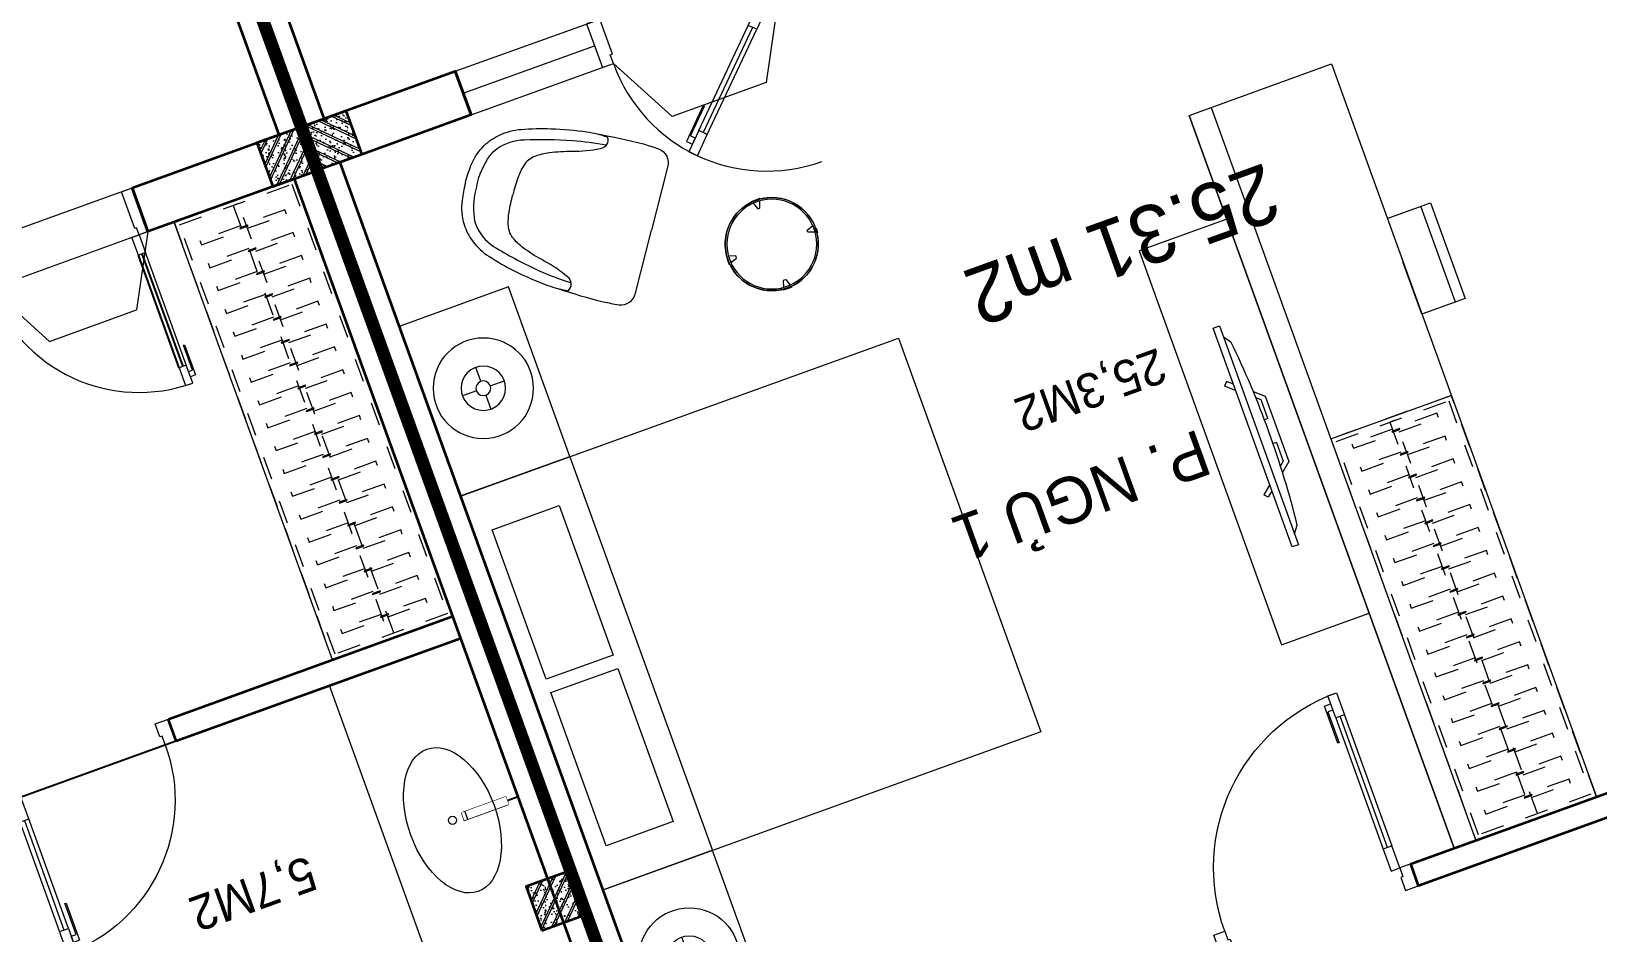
# Model space of a CAD drawing. Header units: metres. Extents: x 568336 to 569219, y 2065964 to 2066430.
# Drawn here: x 568613.11 to 568619.84, y 2066324.88 to 2066328.75 of the extents above; entities that cross this region are included whole.
import ezdxf
from ezdxf.xclip import XClip

# ---------------------------------------------------------------- set-up
doc = ezdxf.new("R2010")
doc.units = ezdxf.units.M
doc.header["$XCLIPFRAME"] = 0
for name, pattern in [('$AUDIT_BAD_LTYPE2', [0]), ('HIDDEN', [0.375, 0.25, -0.125]), ('HIDDEN2', [0.1875, 0.125, -0.0625]), ('X-5M-G-MB PHONGNGU$0$HIDDEN2', [0.1875, 0.125, -0.0625])]:
    doc.linetypes.add(name, pattern=pattern)
doc.layers.get('0').update_dxf_attribs({"linetype": 'CONTINUOUS'})
doc.layers.get('DEFPOINTS').update_dxf_attribs({"linetype": 'CONTINUOUS'})
for name, color, linetype, lineweight in [('-DIM', 9, 'CONTINUOUS', 13), ('-DOOR', 137, 'CONTINUOUS', 9), ('-FURNITURE', 46, 'CONTINUOUS', 9), ('-HATCH', 8, 'CONTINUOUS', 5), ('-LINE1', 7, 'CONTINUOUS', 18), ('-LINE2', 252, 'CONTINUOUS', 9), ('-STEEL1', 1, 'CONTINUOUS', 35), ('-WALL', 4, 'CONTINUOUS', 35), ('TEXT25', 2, 'CONTINUOUS', 13)]:
    doc.layers.add(name, color=color, linetype=linetype, lineweight=lineweight)
for name, color, linetype in [('APOLIC', 7, 'CONTINUOUS'), ('LoLK', 6, 'CONTINUOUS'), ('TIMDUONG', 1, 'CONTINUOUS')]:
    doc.layers.add(name, color=color, linetype=linetype)
doc.styles.add('SVN_AVO_thuong', font='')
doc.styles.add('T1', font='', dxfattribs={"height": 200})
doc.styles.get('SVN_AVO_thuong').set_extended_font_data('SVN-Avo')
doc.styles.get('T1').set_extended_font_data('VNgeometric Light')

# ---------------------------------------------------------------- blocks, each defined once
blk = doc.blocks.new('1800X2000')
at = {"layer": '-FURNITURE'}
blk.add_line((325497.3064970744, 17765.29446492715), (325497.3064973904, 19565.2944651944), dxfattribs=at)
for points in [[(323997.3057774993, 19565.2944651944), (325997.3064971831, 19565.2944651944), (325997.3064971831, 17765.29446484288), (323997.3057774993, 17765.29446484288)], [(325612.9490047574, 19390.79434491032), (325919.0064973457, 19390.79434491032), (325919.0064973457, 18691.29434485664), (325612.9490047574, 18691.29434485664)], [(325612.9490046239, 18629.79434491026), (325919.0064972151, 18629.79434491026), (325919.0064972151, 17946.79434485664), (325612.9490046239, 17946.79434485664)]]:
    blk.add_lwpolyline(points, close=True, dxfattribs=at)
blk = doc.blocks.new('*U152')
at = {"linetype": '$AUDIT_BAD_LTYPE2'}
for p, q in [((70, 100), (70, 699.9999999999982)), ((90, 699.9999999999982), (90, 100))]:
    blk.add_line(p, q, dxfattribs=at)
for points in [[(50, 699.9999999999982), (90, 699.9999999999982), (90, 799.9999999999982), (50, 799.9999999999982), (50, 699.9999999999982)], [(50, 702.9059272893337), (50, 100)], [(50, 100), (90, 100), (90, 0), (50, 0), (50, 100)]]:
    blk.add_lwpolyline(points)
for points in [[(118.2698876160139, 594.5156181119073), (118.2698876160139, 764.1349438079906), (90, 764.1349438079906), (90, 735.8650561920058), (112.6159100928053, 735.8650561920058), (112.6159100928053, 594.5156181119073)], [(0, 0), (50, 0), (50, -40), (60, -40), (60, -99.99999999999272), (0, -99.99999999999272)], [(899.9999999999982, 1.3252863207713e-28), (849.9999999999982, 1.3252863207713e-28), (849.9999999999982, -40.00000000000001), (839.9999999999982, -40.00000000000001), (839.9999999999982, -99.99999999999272), (899.9999999999982, -99.99999999999272)]]:
    blk.add_lwpolyline(points, close=True)
at = {"linetype": '$AUDIT_BAD_LTYPE2', "ltscale": 0.3}
blk.add_arc((50, 0), 799.9999999999982, 0, 90, dxfattribs=at)
blk = doc.blocks.new('XR.MB.LM123$0$tvi 1')
blk.add_lwpolyline([(28.54445810673496, -2.291926648467779e-10), (28.54445810673496, -999.9999999999964), (-7.275957614183426e-12, -1000), (0, 0)], close=True)
for points in [[(28.54445810680045, -50.31958968611434), (52.37372755713295, -80.86315460130209)], [(-24.09820395050338, -235.5599978379832), (-39.09879504836863, -251.7939635238108)], [(0, -284.7849796677438), (-39.09879504836863, -251.7939635238108)], [(0, -255.9952397129928), (-24.09820395050338, -235.5599978379832)], [(69.66229681991535, -315.0836646851385), (111.1934016081432, -350.2927865858655), (111.193401608034, -649.712917566063), (69.68611289083492, -684.9110379843005)], [(89.09002233762294, -445.7449799550195), (89.09002233762294, -359.9578938602899), (70.91298945683957, -344.6203678706661)], [(89.09002233762294, -445.7449799550195), (73.49991829216015, -445.7449799550232)], [(89.09002233768115, -554.2550200447404), (89.09002233773936, -640.0421061392371), (70.91298945678864, -655.3796321293303)], [(89.09002233768115, -554.2550200447404), (73.49991829216015, -554.2550200447404)], [(0, -715.2150203320198), (-39.09879504836863, -748.2060364759491)], [(-24.09820395050338, -764.4400021620095), (-39.09879504836863, -748.2060364759491)], [(0, -744.004760287), (-24.09820395050338, -764.4400021620095)], [(28.54445810674224, -949.680410313882), (52.37372755713295, -919.1368453984578)]]:
    blk.add_lwpolyline(points)
blk.add_arc((-4025.16618952866, -499.9999999999964), 4099.025185406737, 354.1310878512652, 5.868912148527433)
blk = doc.blocks.new('12PLMP12')
at = {"color": 0, "linetype": 'ByBlock'}
for p, q in [((0, 1.25), (0, 3.75)), ((-1.25, 0), (-3.75, 0)), ((1.25, 0), (3.75, 0)), ((0, -1.25), (0, -3.75))]:
    blk.add_line(p, q, dxfattribs=at)
for radius in [8.5, 3.75, 1.25]:
    blk.add_circle((0, 0), radius, dxfattribs=at)
blk = doc.blocks.new('A$C7D524948')
at = {"layer": '-FURNITURE'}
for points in [[(-1.862645149230957e-09, 824.9500000011176, 0.02374928999430728), (-77.15000000130385, 820, 0.1110396266945436), (-175.0999999996275, 786.1500000022352, 0.08516816991690027), (-234.9500000011176, 733.25, 0.08855014736123698), (-281.5499999988824, 649.3499999996275, 0.02790636319614463), (-315.9500000011176, 525.5999999996275, 0.02834164487538841), (-340.4000000022352, 372.8000000007451, 0.04711987010175965), (-341.0999999996275, 283.4000000003725, 0.5135274654112972), (-284.5500000007451, 299.9500000011176, 0.05957759956988055), (-242.5500000026077, 413.6500000003725, -0.03446512451505389), (-213.1500000003725, 507.4499999992549, -0.05927668371543007), (-182.7500000009313, 564.2999999988824, -0.1661460996977688), (-133.4500000011176, 600.4000000003725, -0.0525641271264061), (-75.80000000074506, 611.9500000011176, -0.02855401869774651), (-1.862645149230957e-09, 614.6500000003725, -3.543335205159532)], [(-1.862645149230957e-09, 824.9500000011176, -0.02374928999430728), (77.14999999850988, 820.0000000018626, -0.1110396266945436), (175.0999999986961, 786.1500000003725, -0.08516816991690027), (234.9499999992549, 733.25, -0.08855014736123698), (281.5499999988824, 649.3499999996275, -0.02790636319614463), (315.9500000011176, 525.5999999996275, -0.02834164487538841), (340.3999999985099, 372.8000000007451, -0.04711987010175965), (341.0999999996275, 283.4000000022352, -0.5135274654112972), (284.5500000007451, 299.9499999992549, -0.05957759956988055), (242.5499999988824, 413.6499999985099, 0.03446512451505389), (213.1499999994412, 507.4500000011176, 0.05927668371543007), (182.75, 564.3000000007451, 0.1661460996977688), (133.4499999983236, 600.4000000003725, 0.0525641271264061), (75.79999999888241, 611.9499999992549, 0.02855401869774651), (-1.862645149230957e-09, 614.6500000003725, 3.543335205159532)], [(-0.5500000007450581, 774.1500000003725, 0.1055837687742558), (-137.8000000007451, 751.3000000007451, 0.08397584501256396), (-176, 728.25, 0.1493020227225411), (-241.2000000011176, 626.1999999992549, 0.02490854660583826), (-289.25, 424.1500000003725, 0.02643887537121914), (-306.5679914960638, 278.4068524483591, -0.8863330528017872)], [(-0.5500000007450581, 774.1500000003725, -0.1055837687742558), (136.6999999992549, 751.3000000007451, -0.08397584501256396), (174.8999999985099, 728.2500000018626, -0.1493020227225411), (240.0999999986961, 626.1999999992549, -0.02490854660583826), (288.1499999975786, 424.1500000003725, -0.02643887537121914), (305.467991495505, 278.4068524483591, 0.8863330528017872)], [(-342.8562581948936, 328.1164919566363, 0.02267140514630937), (-350.039135296829, 124.5, 0.01212164544072816), (-345.6391352973878, 57.0500000026077, 0.4055082152921144), (-279.3891352973878, 0), (0, 0)], [(342.8562581939623, 328.1164919547737, -0.02267140514630937), (350.0391352958977, 124.5, -0.01212164544072816), (345.6391352955252, 57.05000000074506, -0.4055082152921144), (279.3891352964565, 0), (0, 0)]]:
    blk.add_lwpolyline(points, format="xyb", dxfattribs=at)
blk = doc.blocks.new('tbl1')
at = {"layer": '-FURNITURE'}
for points in [[(-19.7318235830171, 199.0618887953169), (-20.00000000081491, 202.1778609547764), (19.99999999918509, 202.1778609547764), (19.73182358138729, 199.0618887953169), (-8.149072527885437e-10, 200.1778609545727)], [(-202.1778609555913, -20), (-202.1778609555913, 20), (-199.0618887961609, 19.7318235822022), (-200.1778609553294, 9.313225746154785e-10), (-199.0618887961609, -19.73182358033955)], [(202.1778609539615, -20), (199.0618887945311, -19.73182358033955), (200.1778609537287, 9.313225746154785e-10), (200.2090254699579, 19.83055200098897), (202.1778609539615, 20)], [(19.99999999918509, -202.1778609547764), (-20.00000000081491, -202.1778609547764), (-19.7318235830171, -199.061888795346), (-8.149072527885437e-10, -200.1778609546018), (19.73182358138729, -199.061888795346)]]:
    blk.add_hatch(color=256, dxfattribs=at).paths.add_polyline_path(points, flags=0)
at = {"layer": '-FURNITURE', "flags": 128}
for points in [[(-19.7318235830171, 199.061888795346), (-20.00000000081491, 202.1778609547764), (-8.149072527885437e-10, 202.1778609547764), (19.99999999918509, 202.1778609547764), (19.73182358138729, 199.061888795346)], [(-202.1778609555913, 0), (-202.1778609555913, 20), (-199.0618887961609, 19.7318235822022)], [(202.1778609539615, 0), (202.1778609539615, 20), (199.0618887945311, 19.7318235822022)], [(-19.7318235830171, -199.061888795346), (-20.00000000081491, -202.1778609547764), (-8.149072527885437e-10, -202.1778609547764), (19.99999999918509, -202.1778609547764), (19.73182358138729, -199.061888795346)]]:
    blk.add_lwpolyline(points, dxfattribs=at)
for points in [[(14.99999999918509, 193), (-15.00000000081491, 193), (-5.000000000814907, 163), (-8.149072527885437e-10, 163), (4.999999999185093, 163)], [(-193.0000000008149, -15), (-193.0000000008149, 15), (-163.0000000008149, 5), (-163.0000000008149, 0), (-163.0000000008149, -5)], [(192.9999999991851, -15), (192.9999999991851, 15), (162.9999999991851, 5), (162.9999999991851, 0), (162.9999999991851, -5)], [(14.99999999918509, -193), (-15.00000000081491, -193), (-5.000000000814907, -163), (-8.149072527885437e-10, -163), (4.999999999185093, -163)]]:
    blk.add_lwpolyline(points, close=True, dxfattribs=at)
at = {"layer": '-FURNITURE'}
for radius in [200.0000000000002, 193.0000000000002]:
    blk.add_circle((-8.149072527885437e-10, 0), radius, dxfattribs=at)
for radius, start, end in [(199.9999999999999, 90, 270), (199.9999999999998, 270, 90)]:
    blk.add_arc((0, 0), radius, start, end, dxfattribs=at)
blk = doc.blocks.new('X-5M-G-MB PHONGNGU$0$A$C25DB0C3F')
at = {"elevation": -1.640194e-10}
for points in [[(197.042397281708, 437.8598038521595), (197.0369402521756, -4.041241481900215e-06), (2.670008689165115e-05, 0.002451622160151601), (0.005483729648403823, 437.8622595155612)], [(0.005483729648403823, 437.8622595155612), (197.0369402521756, 437.8622595153283), (197.0369402521756, -4.041241481900215e-06), (0.005483729648403823, -4.041226929984987e-06)]]:
    blk.add_lwpolyline(points, close=True, dxfattribs=at)
at = {"elevation": -1.640194e-10, "flags": 128}
blk.add_lwpolyline([(43.79146451898851, 437.8617138124537), (43.78600748942699, 0.001905919052660465)], dxfattribs=at)
blk = doc.blocks.new('*U244')
at = {"linetype": 'X-5M-G-MB PHONGNGU$0$HIDDEN2'}
for points in [[(0, 600.0000000004657), (0, 0), (2001.451470391192, -7.071173078409485e-10), (2001.451470391192, 599.9999999997585)], [(1981.451470391192, 579.9996613716852), (1981.451470391192, 19.99966137168533), (20, 20.00000000046566), (20, 580.0000000004657)], [(1981.451470391192, 286.6991212947674), (1981.451470391192, 313.0991212946742), (20, 313.0991212953813), (19.99999859370291, 286.6991212952417)], [(113.7817614636733, 319.1750910408318), (109.4317788550979, 319.1750910408318), (109.4317788550979, 280.441767644881), (113.7817614636733, 280.441767644881)], [(227.7817614636733, 319.1750910407849), (223.4317788550979, 319.1750910407849), (223.4317788550979, 280.4417676448341), (227.7817614636733, 280.4417676448341)], [(341.7817614636733, 319.175091040738), (337.4317788550979, 319.175091040738), (337.4317788550979, 280.4417676447872), (341.7817614636733, 280.4417676447872)], [(455.7817614636733, 319.1750910406911), (451.4317788550979, 319.1750910406911), (451.4317788550979, 280.4417676447403), (455.7817614636733, 280.4417676447403)], [(569.7817614636733, 319.1750910406442), (565.431778855098, 319.1750910406442), (565.431778855098, 280.4417676446934), (569.7817614636733, 280.4417676446934)], [(683.7817614636733, 319.1750910405973), (679.431778855098, 319.1750910405973), (679.431778855098, 280.4417676446465), (683.7817614636733, 280.4417676446465)], [(797.7817614636733, 319.1750910405504), (793.431778855098, 319.1750910405504), (793.431778855098, 280.4417676445996), (797.7817614636733, 280.4417676445996)], [(911.7817614636733, 319.1750910405035), (907.431778855098, 319.1750910405035), (907.431778855098, 280.4417676445527), (911.7817614636733, 280.4417676445527)], [(1025.781761463673, 319.1750910404566), (1021.431778855098, 319.1750910404566), (1021.431778855098, 280.4417676445057), (1025.781761463673, 280.4417676445057)], [(1139.781761463673, 319.1750910404097), (1135.431778855098, 319.1750910404097), (1135.431778855098, 280.4417676444588), (1139.781761463673, 280.4417676444588)], [(1253.781761463673, 319.1750910403628), (1249.431778855098, 319.1750910403628), (1249.431778855098, 280.4417676444119), (1253.781761463673, 280.4417676444119)], [(1367.781761463673, 319.1750910403159), (1363.431778855098, 319.1750910403159), (1363.431778855098, 280.441767644365), (1367.781761463673, 280.441767644365)], [(1481.781761463673, 319.175091040269), (1477.431778855098, 319.175091040269), (1477.431778855098, 280.4417676443181), (1481.781761463673, 280.4417676443181)], [(1595.781761463673, 319.175091040222), (1591.431778855098, 319.175091040222), (1591.431778855098, 280.4417676442712), (1595.781761463673, 280.4417676442712)], [(1709.781761463673, 319.1750910401751), (1705.431778855098, 319.1750910401751), (1705.431778855098, 280.4417676442243), (1709.781761463673, 280.4417676442243)], [(1823.781761463673, 319.1750910401282), (1819.431778855098, 319.1750910401282), (1819.431778855098, 280.4417676441774), (1823.781761463673, 280.4417676441774)], [(1937.781761463673, 319.1750910400813), (1933.431778855098, 319.1750910400813), (1933.431778855098, 280.4417676441305), (1937.781761463673, 280.4417676441305)]]:
    blk.add_lwpolyline(points, close=True, dxfattribs=at)
for points in [[(122.2409142897814, 313.1103512093413), (122.2409142897814, 515.2497102723445), (100.1765458012815, 515.2497102723445), (100.1765458012815, 313.1103512093413)], [(236.2409142897814, 313.1103512092944), (236.2409142897814, 515.2497102722975), (214.1765458012815, 515.2497102722975), (214.1765458012815, 313.1103512092944)], [(350.2409142897814, 313.1103512092475), (350.2409142897814, 515.2497102722507), (328.1765458012815, 515.2497102722507), (328.1765458012815, 313.1103512092475)], [(464.2409142897814, 313.1103512092006), (464.2409142897814, 515.2497102722037), (442.1765458012815, 515.2497102722037), (442.1765458012815, 313.1103512092006)], [(578.2409142897814, 313.1103512091537), (578.2409142897814, 515.2497102721569), (556.1765458012815, 515.2497102721569), (556.1765458012815, 313.1103512091537)], [(692.2409142897814, 313.1103512091068), (692.2409142897814, 515.24971027211), (670.1765458012815, 515.24971027211), (670.1765458012815, 313.1103512091068)], [(806.2409142897814, 313.1103512090599), (806.2409142897814, 515.249710272063), (784.1765458012815, 515.249710272063), (784.1765458012815, 313.1103512090599)], [(920.2409142897814, 313.110351209013), (920.2409142897814, 515.2497102720162), (898.1765458012815, 515.2497102720162), (898.1765458012815, 313.110351209013)], [(1034.240914289781, 313.1103512089661), (1034.240914289781, 515.2497102719692), (1012.176545801281, 515.2497102719692), (1012.176545801281, 313.1103512089661)], [(1148.240914289781, 313.1103512089192), (1148.240914289781, 515.2497102719224), (1126.176545801281, 515.2497102719224), (1126.176545801281, 313.1103512089192)], [(1262.240914289781, 313.1103512088723), (1262.240914289781, 515.2497102718754), (1240.176545801281, 515.2497102718754), (1240.176545801281, 313.1103512088723)], [(1376.240914289781, 313.1103512088254), (1376.240914289781, 515.2497102718285), (1354.176545801281, 515.2497102718285), (1354.176545801281, 313.1103512088254)], [(1490.240914289781, 313.1103512087785), (1490.240914289781, 515.2497102717816), (1468.176545801281, 515.2497102717816), (1468.176545801281, 313.1103512087785)], [(1604.240914289781, 313.1103512087315), (1604.240914289781, 515.2497102717347), (1582.176545801281, 515.2497102717347), (1582.176545801281, 313.1103512087315)], [(1718.240914289781, 313.1103512086846), (1718.240914289781, 515.2497102716878), (1696.176545801281, 515.2497102716878), (1696.176545801281, 313.1103512086846)], [(1832.240914289781, 313.1103512086377), (1832.240914289781, 515.2497102716409), (1810.176545801281, 515.2497102716409), (1810.176545801281, 313.1103512086377)], [(1946.240914289781, 313.1103512085908), (1946.240914289781, 515.2497102715939), (1924.176545801281, 515.2497102715939), (1924.176545801281, 313.1103512085908)], [(100.1765458012815, 286.7103512094345), (100.1765458012815, 92.0852110228024), (122.2409142897814, 92.0852110228024), (122.2409142897814, 286.7103512094345)], [(214.1765458012815, 286.7103512093876), (214.1765458012815, 92.08521102275549), (236.2409142897814, 92.08521102275549), (236.2409142897814, 286.7103512093876)], [(328.1765458012815, 286.7103512093407), (328.1765458012815, 92.08521102270858), (350.2409142897814, 92.08521102270858), (350.2409142897814, 286.7103512093407)], [(442.1765458012815, 286.7103512092938), (442.1765458012815, 92.08521102266168), (464.2409142897814, 92.08521102266168), (464.2409142897814, 286.7103512092938)], [(556.1765458012815, 286.7103512092469), (556.1765458012815, 92.08521102261477), (578.2409142897814, 92.08521102261477), (578.2409142897814, 286.7103512092469)], [(670.1765458012815, 286.7103512092), (670.1765458012815, 92.08521102256786), (692.2409142897814, 92.08521102256786), (692.2409142897814, 286.7103512092)], [(784.1765458012815, 286.7103512091531), (784.1765458012815, 92.08521102252095), (806.2409142897814, 92.08521102252095), (806.2409142897814, 286.7103512091531)], [(898.1765458012815, 286.7103512091062), (898.1765458012815, 92.08521102247404), (920.2409142897814, 92.08521102247404), (920.2409142897814, 286.7103512091062)], [(1012.176545801281, 286.7103512090592), (1012.176545801281, 92.08521102242715), (1034.240914289781, 92.08521102242715), (1034.240914289781, 286.7103512090592)], [(1126.176545801281, 286.7103512090123), (1126.176545801281, 92.08521102238024), (1148.240914289781, 92.08521102238024), (1148.240914289781, 286.7103512090123)], [(1240.176545801281, 286.7103512089654), (1240.176545801281, 92.08521102233333), (1262.240914289781, 92.08521102233333), (1262.240914289781, 286.7103512089654)], [(1354.176545801281, 286.7103512089186), (1354.176545801281, 92.08521102228642), (1376.240914289781, 92.08521102228642), (1376.240914289781, 286.7103512089186)], [(1468.176545801281, 286.7103512088717), (1468.176545801281, 92.0852110222395), (1490.240914289781, 92.0852110222395), (1490.240914289781, 286.7103512088717)], [(1582.176545801281, 286.7103512088247), (1582.176545801281, 92.0852110221926), (1604.240914289781, 92.0852110221926), (1604.240914289781, 286.7103512088247)], [(1696.176545801281, 286.7103512087778), (1696.176545801281, 92.0852110221457), (1718.240914289781, 92.0852110221457), (1718.240914289781, 286.7103512087778)], [(1810.176545801281, 286.7103512087309), (1810.176545801281, 92.08521102209879), (1832.240914289781, 92.08521102209879), (1832.240914289781, 286.7103512087309)], [(1924.176545801281, 286.710351208684), (1924.176545801281, 92.08521102205188), (1946.240914289781, 92.08521102205188), (1946.240914289781, 286.710351208684)]]:
    blk.add_lwpolyline(points, dxfattribs=at)
blk = doc.blocks.new('*U151')
at = {"linetype": '$AUDIT_BAD_LTYPE2'}
for p, q in [((134.8528137423857, 56.56854249492379), (488.4062043356582, 410.1219330881962)), ((502.5483399593892, 395.9797974644653), (148.9949493661167, 42.42640687119284))]:
    blk.add_line(p, q, dxfattribs=at)
for points in [[(474.2640687119273, 424.2640687119272), (502.5483399593892, 395.9797974644653), (573.2590180780439, 466.69047558312), (544.974746830582, 494.9747468305819), (474.2640687119273, 424.2640687119272)], [(476.3188696038515, 426.3188696038514), (120.7106781186548, 70.71067811865474)], [(120.7106781186548, 70.71067811865474), (148.9949493661167, 42.42640687119284), (78.2842712474619, -28.2842712474619), (50, 0), (120.7106781186548, 70.71067811865474)]]:
    blk.add_lwpolyline(points)
for points in [[(447.9494474537137, 301.4012464854598), (567.8884228737038, 421.3402219054498), (547.8985936370387, 441.3300511421148), (527.9087644003944, 421.3402219054705), (543.9006277897223, 405.3483585161426), (443.9514816063765, 305.3992123327969)], [(0, 0), (50, 0), (50, -40), (60, -40), (60, -199.3588634537518), (0, -199.3588634537518)], [(799.9999999999982, 7.105427357601134e-15), (749.9999999999982, 7.105427357601134e-15), (749.9999999999982, -40), (739.9999999999982, -40), (739.9999999999982, -199.3588634537518), (799.9999999999982, -199.3588634537518)]]:
    blk.add_lwpolyline(points, close=True)
at = {"linetype": '$AUDIT_BAD_LTYPE2', "ltscale": 0.3}
blk.add_arc((50, 0), 699.9999999999982, 0, 90, dxfattribs=at)
blk = doc.blocks.new('18x35')
at = {"layer": '-HATCH'}
h = blk.add_hatch(dxfattribs=at)
h.set_pattern_fill('CHAU-01', color=256, scale=10, angle=-1.272221872585407e-14, pattern_type=2)
h.set_pattern_definition([(49.99999999999999, (0, 0), (71.72601826007535, -6.275213498259527), [7.5, -82.5]), (355, (0, 0), (-13.87513336129999, 75.21921337000119), [6, -66]), (100.4514, (5.977167999997619, -0.5229339999999638), (57.85093817140217, 68.94395420609534), [6.374019000000001, -70.1142112]), (46.18419999999998, (0, 20), (106.7241048625644, -16.55190143290183), [11.25, -123.75]), (96.63559999999998, (8.89367449999554, 18.62066930000003), (93.46627055487036, 97.41178709004416), [9.561028799999994, -105.1713]), (351.1842, (0, 20), (93.46619451336275, 97.41186009253245), [9, -99]), (20.99999999999998, (10, 15), (59.69070521184616, -40.2618890665339), [7.5, -82.5]), (326.0000000000001, (10, 15), (24.33153319215819, 72.5150045046853), [6, -66]), (71.45139999999999, (14.97422329999972, 11.64483940000002), (84.022262858149, 32.25304967099522), [6.374019000000001, -70.1142112]), (37.49999999999998, (0, 0), (1.215985531729074, 33.28938538313115), [0, -65.19999999999999, 0, -67, 0, -66.25]), (7.499999999999987, (0, 0), (26.30695374421487, 39.44117118823602), [0, -38.2, 0, -63.7, 0, -25.25]), (327.5, (-22.30000000000291, 0), (53.3822436172409, -2.255487173437988), [0, -25, 0, -78, 0, -103.5]), (317.5, (-32.30000000000291, 0), (58.31861693423862, 10.01049823323176), [0, -32.5, 0, -51.8, 0, -73.5]), (44.99999999999999, (0, 0), (-30.05203820042826, 30.05203820042828), []), (44.99999999999999, (0, 12.25), (-30.05203820042826, 30.05203820042828), [])])
h.paths.add_polyline_path([(96508.03118051568, 47993.04977023201), (96508.03118051568, 47793.04977023201), (96708.03118051568, 47793.04977023201), (96708.03118051568, 47993.04977023201)])
at = {"layer": '-STEEL1'}
blk.add_lwpolyline([(96508.03118051568, 47793.04977023201), (96708.03118051568, 47793.04977023201), (96708.03118051568, 47993.04977023201), (96508.03118051568, 47993.04977023201)], close=True, dxfattribs=at)
blk = doc.blocks.new('M2-T2.3')
at = {"layer": '-DOOR'}
for p, q in [((568614.930470457, 2066328.578642457), (568616.247170908, 2066329.054352371)), ((568614.964566564, 2066328.484269062), (568615.528866758, 2066328.68814474)), ((568614.9984290163, 2066328.390542392), (568615.5941754438, 2066328.605779259))]:
    blk.add_line(p, q, dxfattribs=at)
at = {"layer": '-FURNITURE'}
for p, q in [((568618.0834230692, 2066328.388810374), (568619.2216241352, 2066325.238424363)), ((568618.1774731015, 2066328.422789654), (568619.3156741674, 2066325.272403642)), ((568618.6922686099, 2066326.997905583), (568619.2095437872, 2066327.18479162))]:
    blk.add_line(p, q, dxfattribs=at)
blk.add_lwpolyline([(568619.7859243285, 2066325.44230004), (568619.2216241352, 2066325.238424363), (568618.0834230692, 2066328.388810374), (568618.6947482788, 2066328.609675691), (568619.8329493447, 2066325.45928968)], dxfattribs=at)
for points in [[(568618.2447952747, 2066327.94215402), (568617.8685951459, 2066327.806236902), (568618.4802221772, 2066326.113336322), (568618.8564223062, 2066326.24925344)], [(568614.9526507918, 2066326.752737122), (568615.4229026276, 2066326.922634124), (568615.1595065615, 2066327.651678673), (568614.6892547256, 2066327.481781671)], [(568615.5642778234, 2066325.059836541), (568616.0345296593, 2066325.229733544), (568616.2979257256, 2066324.500688995), (568615.8276738897, 2066324.330791993)]]:
    blk.add_lwpolyline(points, close=True, dxfattribs=at)
at = {"layer": '-LINE1'}
blk.add_lwpolyline([(568616.9058785207, 2066329.292311725), (568616.4301686074, 2066330.609012176), (568613.7967677049, 2066329.657592349), (568614.2724776183, 2066328.340891898)], dxfattribs=at)
at = {"layer": '-LINE2', "linetype": 'HIDDEN2', "ltscale": 10}
for p, q in [((568616.3151860292, 2066328.866565385), (568616.2662782021, 2066328.529916348)), ((568615.6097114222, 2066328.611526185), (568615.8624949266, 2066328.383875028)), ((568616.2662782021, 2066328.529916348), (568615.8624949266, 2066328.383875028))]:
    blk.add_line(p, q, dxfattribs=at)
at = {"layer": '-WALL'}
for p, q in [((568613.7967677049, 2066329.657592349), (568614.2724776183, 2066328.340891898)), ((568613.9247970167, 2066329.597521597), (568614.3665276505, 2066328.374871178)), ((568614.9984290163, 2066328.390542392), (568614.930470457, 2066328.578642457)), ((568623.2052719758, 2066326.571347707), (568619.0694645902, 2066325.077124347)), ((568619.0354853107, 2066325.171174379), (568621.3390514443, 2066326.0034284)), ((568619.0694645902, 2066325.077124347), (568619.0354853107, 2066325.171174379))]:
    blk.add_line(p, q, dxfattribs=at)
blk.add_lwpolyline([(568618.2230143, 2066324.771310831), (568617.9380208413, 2066324.668345715), (568617.97370126, 2066324.569588087), (568617.8796513614, 2066324.535608856), (568617.8796513614, 2066324.535608856), (568617.8796513614, 2066324.535608856), (568617.843970809, 2066324.634366436), (568615.9634991791, 2066323.954971973), (568616.801027911, 2066321.636976821), (568616.7065526927, 2066321.602843926), (568614.272128132, 2066328.340765632), (568614.9304783577, 2066328.578620589), (568614.9984369167, 2066328.390520525), (568614.4345157251, 2066328.186781777), (568615.8954588454, 2066324.143270052)], dxfattribs=at)
at = {"layer": 'DEFPOINTS', "color": 2}
blk.add_lwpolyline([(568619.3693891164, 2066314.233423704), (568626.8931985081, 2066316.951618758), (568624.9908854974, 2066322.219118362), (568625.9307185218, 2066322.55867007), (568624.0618581475, 2066327.731421842), (568623.1217701851, 2066327.391579651), (568622.4494778165, 2066329.252393647), (568619.946829361, 2066330.391010605), (568616.9058183911, 2066329.292478155), (568616.4301686074, 2066330.609012176), (568613.7967677049, 2066329.657592349), (568619.3693891164, 2066314.233423704)], dxfattribs=at)
at = {"layer": 'TIMDUONG', "color": 1, "linetype": 'HIDDEN', "ltscale": 10, "const_width": 0.05}
blk.add_lwpolyline([(568620.0488922388, 2066312.352253265), (568630.3931415004, 2066316.093443879), (568625.5060207883, 2066329.605548699), (568619.103505675, 2066332.606848455), (568613.4612190011, 2066330.566113026)], close=True, dxfattribs=at)
at = {"layer": '-DIM', "xscale": 0.0009999999999999998, "yscale": 0.0009999999999999998, "zscale": 0.0009999999999999998, "rotation": 199.8644862433099}
blk.add_blockref('1800X2000', (568915.5167052284, 2066454.232538943), dxfattribs=at)
at = {"layer": '-DOOR', "yscale": 0.0009999999999999998}
for name, p, xscale, zscale, rotation in [('*U151', (568616.3151427242, 2066328.866215615), 0.0009999999999999998, 0.0009999999999999998, 199.8644862433099), ('*U152', (568619.0354853107, 2066325.171174379), -0.0009999999999999998, 0.001, 19.86448624330994)]:
    blk.add_blockref(name, p, dxfattribs=dict(at, xscale=xscale, zscale=zscale, rotation=rotation))
at = {"layer": '-FURNITURE'}
for name, p, xscale, yscale, zscale, rotation in [('A$C7D524948', (568615.7736313547, 2066327.895917777), -0.001, 0.0009999999999999996, 0.001, 75.74233080076817), ('12PLMP12', (568615.0511940264, 2066327.215730569), -0.02540000000083849, 0.02540000000083849, 0.02540000000083849, 109.864250521919)]:
    blk.add_blockref(name, p, dxfattribs=dict(at, xscale=xscale, yscale=yscale, zscale=zscale, rotation=rotation))
ref = blk.add_blockref('X-5M-G-MB PHONGNGU$0$A$C25DB0C3F', (568619.1198106586, 2066328.013034539), dxfattribs=dict(at, xscale=0.0009999999999999998, yscale=0.0009999999999999998, zscale=0.0009999999999999998, rotation=199.8644862433099))
XClip(ref).set_block_clipping_path([(197.0320948427252, -189.69907732778665), (-190.03777990321396, -189.6942532908215), (-190.0281752392475, 580.9623758470989), (197.04169950669166, 580.9575518101337)])
at = {"layer": '-FURNITURE', "extrusion": (0, 0, -1)}
for name, p, xscale, yscale, zscale, rotation in [('XR.MB.LM123$0$tvi 1', (-568618.186458678, 2066327.47411166), -0.001, 0.0009999999999999996, 0.001, 340.1394391731789), ('*U244', (-568619.8329493447, 2066325.45928968), -0.0009166666666659733, 0.0009166666666659735, -0.0009166666666659733, 250.1357494507705), ('12PLMP12', (-568615.9359881005, 2066324.766740703), -0.02540000000037255, 0.02540000000037255, -0.02540000000037255, 250.1357494507705)]:
    blk.add_blockref(name, p, dxfattribs=dict(at, xscale=xscale, yscale=yscale, zscale=zscale, rotation=rotation))
at = {"layer": '-STEEL1', "xscale": -0.0009999999999999987, "yscale": 0.0009999999999999996, "zscale": 0.001, "rotation": 199.8642505492295}
blk.add_blockref('18x35', (568507.2669636828, 2066340.497476952), dxfattribs=at)
at = {"layer": '-WALL', "xscale": -0.0009999999999999987, "yscale": 0.0009999999999999996, "zscale": 0.001, "rotation": 199.8642505492295}
blk.add_blockref('tbl1', (568616.290359488, 2066327.835404531), dxfattribs=at)
at = {"layer": 'DEFPOINTS', "color": 2}
blk.add_text('25.31 m2', height=0.25, rotation=199.8642505565057, dxfattribs=at).set_placement((568618.4096839252, 2066328.186787485))
at = {"layer": 'TEXT25'}
for s, height, style, p in [('25,3M2', 0.15, 'T1', (568617.9497023064, 2066327.390785857)), ('P. NGỦ 1', 0.2, 'SVN_AVO_thuong', (568618.1249495595, 2066327.041684071))]:
    blk.add_text(s, height=height, rotation=199.8642505565057, dxfattribs=dict(at, style=style)).set_placement(p)
blk = doc.blocks.new('*U18')
at = {"linetype": '$AUDIT_BAD_LTYPE2'}
for p, q in [((70, 100), (69.99999999999999, 599.9999999999982)), ((89.99999999999999, 599.9999999999982), (90, 100))]:
    blk.add_line(p, q, dxfattribs=at)
for points in [[(49.99999999999999, 599.9999999999982), (89.99999999999999, 599.9999999999982), (89.99999999999999, 699.9999999999982), (49.99999999999999, 699.9999999999982), (49.99999999999999, 599.9999999999982)], [(49.99999999999999, 602.9059272893337), (50, 100)], [(50, 100), (90, 100), (90, 0), (50, 0), (50, 100)]]:
    blk.add_lwpolyline(points)
for points in [[(118.2698876160139, 494.5156181119073), (118.2698876160139, 664.1349438079906), (89.99999999999999, 664.1349438079906), (89.99999999999999, 635.8650561920058), (112.6159100928053, 635.8650561920058), (112.6159100928053, 494.5156181119073)], [(0, 0), (50, 0), (50, -40), (60, -40), (60, -100.0001724930698), (0, -100.0001724930698)], [(799.9999999999982, 7.105427357601134e-15), (749.9999999999982, 7.105427357601134e-15), (749.9999999999982, -40), (739.9999999999982, -40), (739.9999999999982, -100.0001724930698), (799.9999999999982, -100.0001724930698)]]:
    blk.add_lwpolyline(points, close=True)
at = {"linetype": '$AUDIT_BAD_LTYPE2', "ltscale": 0.3}
blk.add_arc((50, 0), 699.9999999999982, 0, 90, dxfattribs=at)
blk = doc.blocks.new('Sink_Cicle')
blk.add_lwpolyline([(17.49999987077899, -50.00226151314564), (-17.49999987077899, -49.99773848685436), (-17.51615354442038, -252.2967581441626), (17.48384613892995, -252.3012811850058)], close=True)
blk.add_circle((0, -300), 17.5)
at = {"layer": 'DEFPOINTS'}
blk.add_line((0, -100), (0, 0), dxfattribs=at)
blk.add_wipeout([(17.499999870775355, -50.00226151314928), (-17.49999987078263, -49.99773848685436), (-17.516153544427652, -252.29675814416623), (17.48384613892631, -252.3012811850058)])
at = {"layer": '-FURNITURE', "linetype": 'Continuous'}
blk.add_ellipse((0, -300), major_axis=(-325, 0), ratio=0.5846153846153846, dxfattribs=at)
blk.add_line((-17.51421511289664, -237.2967582757119), (17.48578462866135, -237.3012813020032))
blk = doc.blocks.new('*U245')
for points in [[(50.00000000000001, 733.1181818176835), (90.00000000000003, 733.1181818176835), (90.00000000000003, 833.1181818176835), (50.00000000000001, 833.1181818176835), (50.00000000000001, 733.1181818176835)], [(1671.999999998998, 688.881818181314), (1631.999999998998, 688.881818181314), (1631.999999998998, 788.881818181314), (1671.999999998998, 788.881818181314), (1671.999999998998, 688.881818181314)], [(50.00000000000001, 736.0241091070191), (50, 100)], [(1671.999999998998, 691.7877454706495), (1671.999999998998, 100)], [(50, 100), (90, 100), (90, 0), (50, 0), (50, 100)], [(1671.999999998998, 100), (1631.999999998998, 100), (1631.999999998998, 0), (1671.999999998998, 0), (1671.999999998998, 100)]]:
    blk.add_lwpolyline(points)
at = {"ltscale": 0.3}
for points in [[(883.1181818176836, 0, 0.4142135623730951), (50, 833.1181818176835, 0.4142135623730951)], [(883.1181818176838, 0, -0.4142135623730951), (1671.999999998998, 788.8818181813142, -0.4142135623730951)]]:
    blk.add_lwpolyline(points, format="xyb", dxfattribs=at)
for points in [[(21.73011238398614, 627.6337999295927), (21.73011238398614, 797.2531256256759), (50.00000000000001, 797.2531256256759), (50.00000000000001, 768.9832380096911), (27.38408990719474, 768.9832380096911), (27.38408990719474, 627.6337999295927)], [(0, 0), (50, 0), (50, -40), (60, -40), (60, -245.9999999543969), (0, -245.9999999543969)], [(1721.999999998998, 0), (1671.999999998998, 0), (1671.999999998998, -40), (1661.999999998998, -40), (1661.999999998998, -245.9999999543969), (1721.999999998998, -245.9999999543969)]]:
    blk.add_lwpolyline(points, close=True)
at = {"layer": 'APOLIC', "linetype": '$AUDIT_BAD_LTYPE2'}
for p, q in [((70, 100), (70.00000000000003, 733.1181818176835)), ((90.00000000000003, 733.1181818176835), (90, 100)), ((1631.999999998998, 688.881818181314), (1631.999999998998, 100)), ((1651.999999998998, 100), (1651.999999998998, 688.881818181314))]:
    blk.add_line(p, q, dxfattribs=at)
blk = doc.blocks.new('*U189')
at = {"linetype": 'X-5M-G-MB PHONGNGU$0$HIDDEN2'}
for points in [[(0, 600.0000000004657), (0, 0), (2181.818181820297, -7.813323814654285e-10), (2181.818181820297, 599.9999999996843)], [(2161.818181820297, 579.999661371611), (2161.818181820297, 19.99966137161111), (20, 20.00000000046566), (20, 580.0000000004657)], [(2161.818181820297, 286.6991212946932), (2161.818181820297, 313.0991212946), (20, 313.0991212953813), (19.99999859370291, 286.6991212952417)], [(113.7817614636733, 319.1750910408318), (109.4317788550979, 319.1750910408318), (109.4317788550979, 280.441767644881), (113.7817614636733, 280.441767644881)], [(227.7817614636733, 319.1750910407849), (223.4317788550979, 319.1750910407849), (223.4317788550979, 280.4417676448341), (227.7817614636733, 280.4417676448341)], [(341.7817614636733, 319.175091040738), (337.4317788550979, 319.175091040738), (337.4317788550979, 280.4417676447872), (341.7817614636733, 280.4417676447872)], [(455.7817614636733, 319.1750910406911), (451.4317788550979, 319.1750910406911), (451.4317788550979, 280.4417676447403), (455.7817614636733, 280.4417676447403)], [(569.7817614636733, 319.1750910406442), (565.431778855098, 319.1750910406442), (565.431778855098, 280.4417676446934), (569.7817614636733, 280.4417676446934)], [(683.7817614636733, 319.1750910405973), (679.431778855098, 319.1750910405973), (679.431778855098, 280.4417676446465), (683.7817614636733, 280.4417676446465)], [(797.7817614636733, 319.1750910405504), (793.431778855098, 319.1750910405504), (793.431778855098, 280.4417676445996), (797.7817614636733, 280.4417676445996)], [(911.7817614636733, 319.1750910405035), (907.431778855098, 319.1750910405035), (907.431778855098, 280.4417676445527), (911.7817614636733, 280.4417676445527)], [(1025.781761463673, 319.1750910404566), (1021.431778855098, 319.1750910404566), (1021.431778855098, 280.4417676445057), (1025.781761463673, 280.4417676445057)], [(1139.781761463673, 319.1750910404097), (1135.431778855098, 319.1750910404097), (1135.431778855098, 280.4417676444588), (1139.781761463673, 280.4417676444588)], [(1253.781761463673, 319.1750910403628), (1249.431778855098, 319.1750910403628), (1249.431778855098, 280.4417676444119), (1253.781761463673, 280.4417676444119)], [(1367.781761463673, 319.1750910403159), (1363.431778855098, 319.1750910403159), (1363.431778855098, 280.441767644365), (1367.781761463673, 280.441767644365)], [(1481.781761463673, 319.175091040269), (1477.431778855098, 319.175091040269), (1477.431778855098, 280.4417676443181), (1481.781761463673, 280.4417676443181)], [(1595.781761463673, 319.175091040222), (1591.431778855098, 319.175091040222), (1591.431778855098, 280.4417676442712), (1595.781761463673, 280.4417676442712)], [(1709.781761463673, 319.1750910401751), (1705.431778855098, 319.1750910401751), (1705.431778855098, 280.4417676442243), (1709.781761463673, 280.4417676442243)], [(1823.781761463673, 319.1750910401282), (1819.431778855098, 319.1750910401282), (1819.431778855098, 280.4417676441774), (1823.781761463673, 280.4417676441774)], [(1937.781761463673, 319.1750910400813), (1933.431778855098, 319.1750910400813), (1933.431778855098, 280.4417676441305), (1937.781761463673, 280.4417676441305)], [(2051.781761463673, 319.1750910400344), (2047.431778855098, 319.1750910400344), (2047.431778855098, 280.4417676440836), (2051.781761463673, 280.4417676440836)]]:
    blk.add_lwpolyline(points, close=True, dxfattribs=at)
for points in [[(122.2409142897814, 313.1103512093413), (122.2409142897814, 515.2497102723445), (100.1765458012815, 515.2497102723445), (100.1765458012815, 313.1103512093413)], [(236.2409142897814, 313.1103512092944), (236.2409142897814, 515.2497102722975), (214.1765458012815, 515.2497102722975), (214.1765458012815, 313.1103512092944)], [(350.2409142897814, 313.1103512092475), (350.2409142897814, 515.2497102722507), (328.1765458012815, 515.2497102722507), (328.1765458012815, 313.1103512092475)], [(464.2409142897814, 313.1103512092006), (464.2409142897814, 515.2497102722037), (442.1765458012815, 515.2497102722037), (442.1765458012815, 313.1103512092006)], [(578.2409142897814, 313.1103512091537), (578.2409142897814, 515.2497102721569), (556.1765458012815, 515.2497102721569), (556.1765458012815, 313.1103512091537)], [(692.2409142897814, 313.1103512091068), (692.2409142897814, 515.24971027211), (670.1765458012815, 515.24971027211), (670.1765458012815, 313.1103512091068)], [(806.2409142897814, 313.1103512090599), (806.2409142897814, 515.249710272063), (784.1765458012815, 515.249710272063), (784.1765458012815, 313.1103512090599)], [(920.2409142897814, 313.110351209013), (920.2409142897814, 515.2497102720162), (898.1765458012815, 515.2497102720162), (898.1765458012815, 313.110351209013)], [(1034.240914289781, 313.1103512089661), (1034.240914289781, 515.2497102719692), (1012.176545801281, 515.2497102719692), (1012.176545801281, 313.1103512089661)], [(1148.240914289781, 313.1103512089192), (1148.240914289781, 515.2497102719224), (1126.176545801281, 515.2497102719224), (1126.176545801281, 313.1103512089192)], [(1262.240914289781, 313.1103512088723), (1262.240914289781, 515.2497102718754), (1240.176545801281, 515.2497102718754), (1240.176545801281, 313.1103512088723)], [(1376.240914289781, 313.1103512088254), (1376.240914289781, 515.2497102718285), (1354.176545801281, 515.2497102718285), (1354.176545801281, 313.1103512088254)], [(1490.240914289781, 313.1103512087785), (1490.240914289781, 515.2497102717816), (1468.176545801281, 515.2497102717816), (1468.176545801281, 313.1103512087785)], [(1604.240914289781, 313.1103512087315), (1604.240914289781, 515.2497102717347), (1582.176545801281, 515.2497102717347), (1582.176545801281, 313.1103512087315)], [(1718.240914289781, 313.1103512086846), (1718.240914289781, 515.2497102716878), (1696.176545801281, 515.2497102716878), (1696.176545801281, 313.1103512086846)], [(1832.240914289781, 313.1103512086377), (1832.240914289781, 515.2497102716409), (1810.176545801281, 515.2497102716409), (1810.176545801281, 313.1103512086377)], [(1946.240914289781, 313.1103512085908), (1946.240914289781, 515.2497102715939), (1924.176545801281, 515.2497102715939), (1924.176545801281, 313.1103512085908)], [(2060.240914289781, 313.1103512085439), (2060.240914289781, 515.2497102715471), (2038.176545801281, 515.2497102715471), (2038.176545801281, 313.1103512085439)], [(100.1765458012815, 286.7103512094345), (100.1765458012815, 92.0852110228024), (122.2409142897814, 92.0852110228024), (122.2409142897814, 286.7103512094345)], [(214.1765458012815, 286.7103512093876), (214.1765458012815, 92.08521102275549), (236.2409142897814, 92.08521102275549), (236.2409142897814, 286.7103512093876)], [(328.1765458012815, 286.7103512093407), (328.1765458012815, 92.08521102270858), (350.2409142897814, 92.08521102270858), (350.2409142897814, 286.7103512093407)], [(442.1765458012815, 286.7103512092938), (442.1765458012815, 92.08521102266168), (464.2409142897814, 92.08521102266168), (464.2409142897814, 286.7103512092938)], [(556.1765458012815, 286.7103512092469), (556.1765458012815, 92.08521102261477), (578.2409142897814, 92.08521102261477), (578.2409142897814, 286.7103512092469)], [(670.1765458012815, 286.7103512092), (670.1765458012815, 92.08521102256786), (692.2409142897814, 92.08521102256786), (692.2409142897814, 286.7103512092)], [(784.1765458012815, 286.7103512091531), (784.1765458012815, 92.08521102252095), (806.2409142897814, 92.08521102252095), (806.2409142897814, 286.7103512091531)], [(898.1765458012815, 286.7103512091062), (898.1765458012815, 92.08521102247404), (920.2409142897814, 92.08521102247404), (920.2409142897814, 286.7103512091062)], [(1012.176545801281, 286.7103512090592), (1012.176545801281, 92.08521102242715), (1034.240914289781, 92.08521102242715), (1034.240914289781, 286.7103512090592)], [(1126.176545801281, 286.7103512090123), (1126.176545801281, 92.08521102238024), (1148.240914289781, 92.08521102238024), (1148.240914289781, 286.7103512090123)], [(1240.176545801281, 286.7103512089654), (1240.176545801281, 92.08521102233333), (1262.240914289781, 92.08521102233333), (1262.240914289781, 286.7103512089654)], [(1354.176545801281, 286.7103512089186), (1354.176545801281, 92.08521102228642), (1376.240914289781, 92.08521102228642), (1376.240914289781, 286.7103512089186)], [(1468.176545801281, 286.7103512088717), (1468.176545801281, 92.0852110222395), (1490.240914289781, 92.0852110222395), (1490.240914289781, 286.7103512088717)], [(1582.176545801281, 286.7103512088247), (1582.176545801281, 92.0852110221926), (1604.240914289781, 92.0852110221926), (1604.240914289781, 286.7103512088247)], [(1696.176545801281, 286.7103512087778), (1696.176545801281, 92.0852110221457), (1718.240914289781, 92.0852110221457), (1718.240914289781, 286.7103512087778)], [(1810.176545801281, 286.7103512087309), (1810.176545801281, 92.08521102209879), (1832.240914289781, 92.08521102209879), (1832.240914289781, 286.7103512087309)], [(1924.176545801281, 286.710351208684), (1924.176545801281, 92.08521102205188), (1946.240914289781, 92.08521102205188), (1946.240914289781, 286.710351208684)], [(2038.176545801281, 286.7103512086371), (2038.176545801281, 92.08521102200497), (2060.240914289781, 92.08521102200497), (2060.240914289781, 286.7103512086371)]]:
    blk.add_lwpolyline(points, dxfattribs=at)
blk = doc.blocks.new('M3-T2.2')
at = {"layer": '-DOOR'}
for p, q in [((568612.2259363516, 2066327.600772646), (568613.5424670279, 2066328.076952212)), ((568612.2939620035, 2066327.412696836), (568613.61049268, 2066327.888876401))]:
    blk.add_line(p, q, dxfattribs=at)
at = {"layer": '-FURNITURE'}
blk.add_line((568614.4031877967, 2066326.048786514), (568613.7229725359, 2066327.929568931), dxfattribs=at)
blk.add_lwpolyline([(568614.9543887809, 2066326.141811802), (568615.4471628375, 2066324.779372241), (568614.8829354048, 2066324.575295284), (568614.3901521352, 2066325.937731512)], close=True, dxfattribs=at)
at = {"layer": '-HATCH'}
blk.add_line((568612.9795156935, 2066325.427879197), (568613.7319539571, 2066325.699608184), dxfattribs=at)
at = {"layer": '-LINE1'}
blk.add_lwpolyline([(568611.6335130002, 2066327.386478068), (568611.1573334347, 2066328.703008744), (568613.7903947871, 2066329.655367875), (568614.2665743525, 2066328.338837198)], dxfattribs=at)
at = {"layer": '-LINE2', "linetype": 'HIDDEN2', "ltscale": 10}
for p, q in [((568613.6104952431, 2066327.888894089), (568613.5617075058, 2066327.552227627)), ((568612.9351863872, 2066327.644788065), (568613.1880510811, 2066327.417227093)), ((568613.1880510811, 2066327.417227093), (568613.5617075058, 2066327.552227627))]:
    blk.add_line(p, q, dxfattribs=at)
at = {"layer": '-WALL'}
for p, q in [((568613.7903947871, 2066329.655367875), (568614.2665743525, 2066328.338837198)), ((568613.7303697077, 2066329.527317143), (568614.1725364472, 2066328.304824372)), ((568613.5424670279, 2066328.076952212), (568614.26656816, 2066328.338854322)), ((568614.26656816, 2066328.338854322), (568617.4637035673, 2066319.499218507)), ((568614.2401769538, 2066328.116628621), (568613.61049268, 2066327.888876401)), ((568615.3285424074, 2066325.107401624), (568614.2401769538, 2066328.116628621)), ((568613.5424670279, 2066328.076952212), (568613.61049268, 2066327.888876401)), ((568613.61049268, 2066327.888876401), (568613.5424670279, 2066328.076952212)), ((568614.6065563455, 2066327.398210828), (568617.4637039616, 2066319.499004872)), ((568613.7319539571, 2066325.699608184), (568613.697699517, 2066325.794313678)), ((568613.731712343, 2066325.700275773), (568613.6976995226, 2066325.794313663)), ((568615.7709624711, 2066323.885450162), (568615.3285424074, 2066325.107401624))]:
    blk.add_line(p, q, dxfattribs=at)
at = {"layer": 'DEFPOINTS', "color": 2}
blk.add_lwpolyline([(568613.6415296419, 2066323.008929876), (568615.8046007382, 2066323.791296951), (568614.9544310867, 2066326.141827103), (568612.7913599904, 2066325.359460027)], close=True, dxfattribs=at)
at = {"layer": 'TIMDUONG', "color": 1, "linetype": 'HIDDEN', "ltscale": 10, "const_width": 0.05}
blk.add_lwpolyline([(568611.5855054806, 2066309.290771069), (568620.0487869132, 2066312.352215164), (568613.4672630294, 2066330.568459322), (568604.9965679679, 2066327.504585826)], close=True, dxfattribs=at)
at = {"layer": '-DOOR'}
for name, p, xscale, yscale, zscale, rotation in [('*U245', (568613.61049268, 2066327.888876401), 0.0008130081300813003, 0.0008130081300813003, 0.0008130081300813003, 199.8845503488698), ('*U18', (568612.9796323759, 2066325.427556596), -0.0009999999999999998, 0.001, 0.001, 199.8846886164141)]:
    blk.add_blockref(name, p, dxfattribs=dict(at, xscale=xscale, yscale=yscale, zscale=zscale, rotation=rotation))
at = {"layer": '-FURNITURE', "extrusion": (0, 0, -1), "xscale": -0.0009166666666659743, "yscale": 0.0009166666666659743, "zscale": -0.0009166666666659743, "rotation": 250.1153113835859}
blk.add_blockref('*U189', (-568614.9204196437, 2066326.235865509), dxfattribs=at)
at = {"layer": '-STEEL1', "xscale": 0.001, "yscale": 0.001, "zscale": 0.001, "rotation": 19.88416558564104}
blk.add_blockref('18x35', (568539.6475154201, 2066250.314590585), dxfattribs=at)
at = {"layer": 'TEXT25', "style": 'T1'}
blk.add_text('5,7M2', height=0.15, rotation=199.8846885952219, dxfattribs=at).set_placement((568614.298632236, 2066325.208052635))
at = {"layer": '-FURNITURE', "xscale": 0.001, "yscale": 0.001, "zscale": 0.001, "rotation": 289.8846886164142}
blk.add_blockref('Sink_Cicle', (568615.2007750395, 2066325.460591743), dxfattribs=at)
at = {"layer": '-WALL'}
for p, q in [((568613.6979224981, 2066325.793697187), (568614.9204196437, 2066326.235865509)), ((568613.7319354579, 2066325.69965933), (568614.9544310867, 2066326.141827103))]:
    blk.add_line(p, q, dxfattribs=at)
at = {"layer": '-STEEL1', "xscale": 0.001, "yscale": 0.001, "zscale": 0.001, "rotation": 19.88416558564104}
blk.add_blockref('18x35', (568540.8038639652, 2066247.117452588), dxfattribs=at)

msp = doc.modelspace()

# ---------------------------------------------------------------- block references
at = {"layer": 'LoLK'}
msp.add_blockref('M2-T2.3', (0, 0), dxfattribs=at)

# ---------------------------------------------------------------- next in the draw order: block references
msp.add_blockref('M3-T2.2', (0, 0), dxfattribs=at)

doc.saveas('drawing.dxf')
